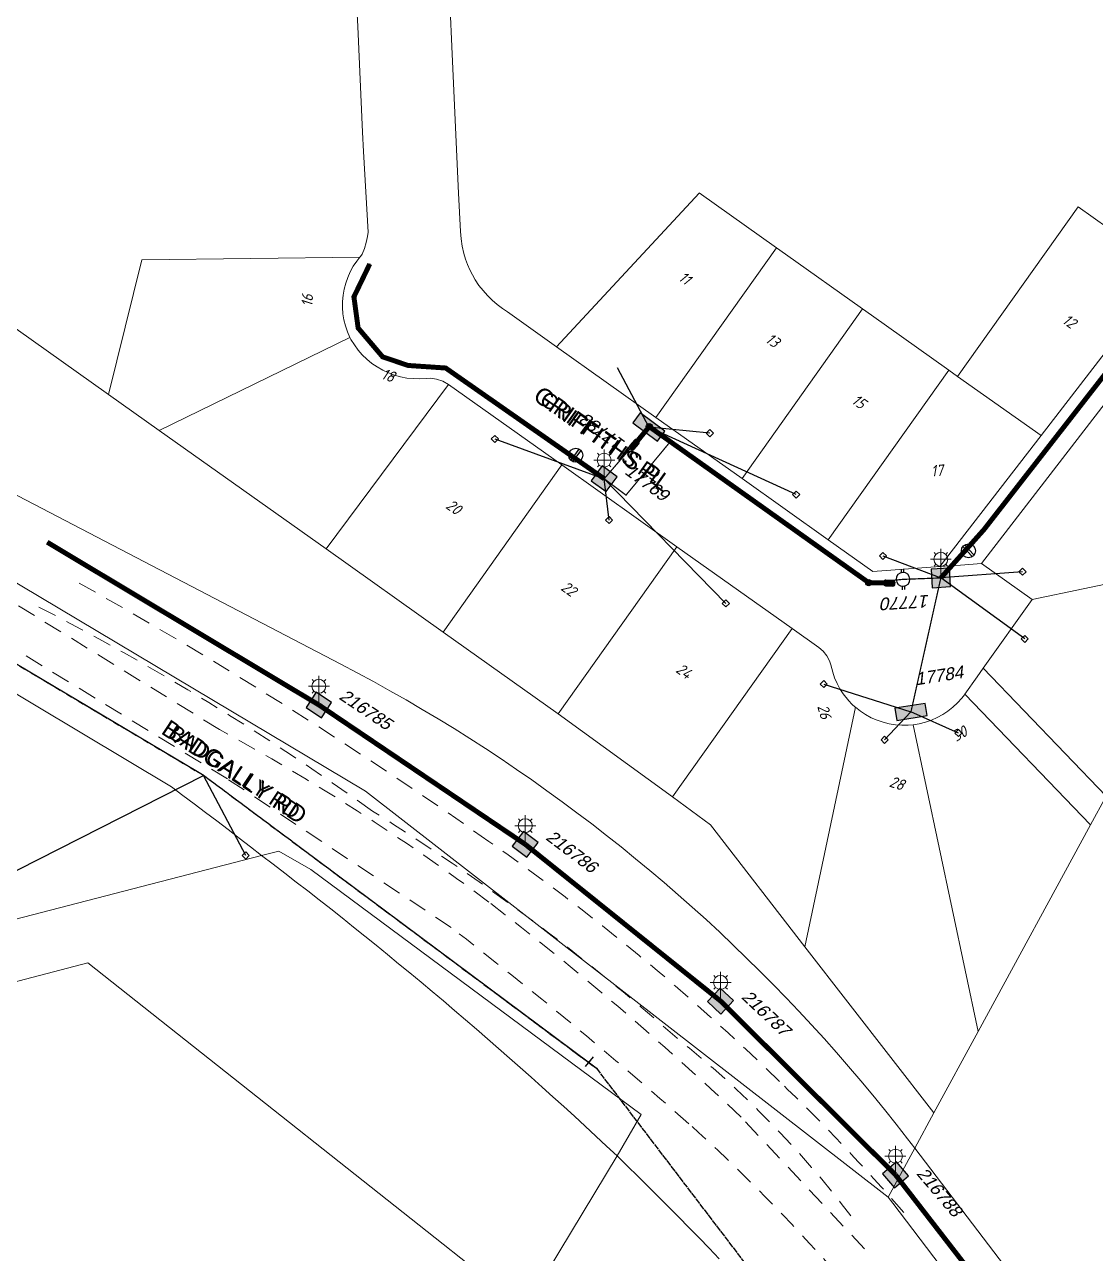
# Model space of a CAD drawing. Header units: metres. Extents: x 296308 to 298462, y 6229542 to 6231092.
# Drawn here: x 297027.9 to 297200.2, y 6230453.2 to 6230651 of the extents above; entities that cross this region are included whole.
import ezdxf
from ezdxf.enums import TextEntityAlignment as Align

# ---------------------------------------------------------------- set-up
doc = ezdxf.new("R2010")
doc.units = ezdxf.units.M
for name, pattern in [('Cable Exist OH', [1, 1, 0]), ('Cable Exist UG', [8.2, 4, -1.2, 1.8, -1.2]), ('Dash', [5, 3, -2]), ('IECLCENT', [15.5, 9.5, -2, 2, -2])]:
    doc.linetypes.add(name, pattern=pattern)
doc.layers.get('0').update_dxf_attribs({"color": 6})
for name, color, linetype, lineweight in [('Cadastre Developer_SP_EXT', 9, 'Continuous', 5), ('Cadastre Land Parcels_SP_EXT', 9, 'Continuous', 5), ('Cadastre Roads_SP_EXT', 94, 'Continuous', 15)]:
    doc.layers.add(name, color=color, linetype=linetype, lineweight=lineweight)
for name, color, linetype in [('Equip_LV_EXT', 7, 'Continuous'), ('Equip_SL_EXT', 7, 'Continuous'), ('Equip_SP_SL_EXT', 7, 'Continuous'), ('Mains_HV_EXT', 7, 'Continuous'), ('Mains_LV_EXT', 7, 'Continuous'), ('Mains_SL_EXT', 7, 'Continuous'), ('Notes_LV_MISC', 7, 'Continuous'), ('Notes_SP_MISC', 7, 'Continuous'), ('Services_SP_EXT', 7, 'Continuous'), ('SupportsUG_SP_LV_EXT', 7, 'Continuous'), ('SupportsUG_SP_LV_SL_EXT', 7, 'Continuous')]:
    doc.layers.add(name, color=color, linetype=linetype)
doc.styles.add('COLUMN_LABEL', font='arial.ttf')
doc.styles.add('iecARIAL', font='arial.ttf', dxfattribs={"height": 2})
doc.styles.add('ieISOCP', font='isocp.shx')
doc.styles.add('POLE_LABEL', font='arial.ttf')
doc.styles.get("Standard").update_dxf_attribs({"font": 'arial.ttf'})

# ---------------------------------------------------------------- blocks, each defined once
blk = doc.blocks.new('COLUMN_EXT')
blk.add_hatch(color=256).paths.add_polyline_path([(-1.49, 1.48), (-1.49, -1.49), (1.48, -1.49), (1.48, 1.48)])
blk.add_lwpolyline([(-1.49, -1.49), (1.48, -1.49), (1.48, 1.48), (-1.49, 1.48)], close=True)
at = {"style": 'COLUMN_LABEL', "oblique": 15, "flags": 8}
blk.add_attdef('ASSET_NUM', text='', height=2, dxfattribs=at).set_placement((2, 2), align=Align.BOTTOM_LEFT)
at = {"flags": 9}
for tag, style, p in [('STRUCTURE_PLANT_NUMBER', 'POLE_LABEL', (1.81, 0.03)), ('STREET_CODE', 'COLUMN_LABEL', (1.81, -0.2))]:
    blk.add_attdef(tag, text='', height=0.2, dxfattribs=dict(at, style=style)).set_placement(p, align=Align.MIDDLE_LEFT)
for tag, p in [('COLUMN_TYPE', (1.81, -0.4)), ('OWNED_BY', (1.81, -0.6)), ('STATE', (1.81, -0.8)), ('USAGE', (1.81, -1)), ('STREETNAME', (1.81, -1.6)), ('SUBURB', (1.81, -1.8)), ('LEGEND', (1.81, -1.2)), ('LOCATION', (1.81, -1.4)), ('NOTES', (1.81, -2))]:
    blk.add_attdef(tag, text='', height=0.2, dxfattribs=at).set_placement(p, align=Align.MIDDLE_LEFT)
at = {"flags": 1}
blk.add_attdef('Z', (1.81, -2.35), '', height=0.2, dxfattribs=at)
blk = doc.blocks.new('PILLAR_EXT')
blk.add_hatch(color=256).paths.add_polyline_path([(-2.475, 0.99), (-2.475, -0.99), (2.475, -0.99), (2.475, 0.99)])
blk.add_lwpolyline([(-2.475, -0.99), (2.475, -0.99), (2.475, 0.99), (-2.475, 0.99)], close=True)
at = {"style": 'iecARIAL', "oblique": 15, "flags": 8}
blk.add_attdef('ASSET_NUM', text='', height=2, dxfattribs=at).set_placement((1.5, 3.5), align=Align.BOTTOM_LEFT)
for tag, p, flags in [('OWNED_BY', (0, -0.2), 9), ('STATE', (0, -0.4), 9), ('SUPPORT_TYPE', (0, -0.6), 9), ('STREETNAME', (0, -1.8), 9), ('SUBURB', (0, -2), 1), ('USAGE', (0, -0.8), 9), ('LEGEND', (0, -1), 9), ('LOCATION', (0, -1.2), 9), ('NOTES', (0, -1.4), 9), ('PARENT', (0, -1.6), 9)]:
    blk.add_attdef(tag, p, '', height=0.2, dxfattribs=dict(flags=flags))
blk = doc.blocks.new('*U169')
at = {"lineweight": 15}
for p, q in [((-1.46, 5.46), (-1.06, 5.06)), ((0, 1.75), (0, 6.25)), ((1.46, 5.46), (1.06, 5.06)), ((-2.25, 4), (2.25, 4)), ((-1.46, 2.54), (-1.06, 2.94)), ((1.46, 2.54), (1.06, 2.94)), ((0, 0), (0, 2.5))]:
    blk.add_line(p, q, dxfattribs=at)
blk.add_circle((0, 4), 1.5, dxfattribs=at)
at = {"style": 'iecARIAL', "oblique": 15, "flags": 9}
blk.add_attdef('ASSET_NUM', text='', height=2, dxfattribs=at).set_placement((1.5, 1.5), align=Align.BOTTOM_RIGHT)
for tag, p, height, flags in [('OPERATING_VOLTAGE', (0.98, -1.65), 0.2, 9), ('ORIENTATION', (0.98, -1.85), 0.2, 9), ('OWNED_BY', (0.98, -2.05), 0.2, 9), ('STATE', (0.98, -2.25), 0.2, 9), ('CONSTRUCTED_VOLTAGE', (0.98, -0.65), 0.2, 9), ('CONTROL_TYPE', (0.98, -0.85), 0.2, 9), ('LANTERN_PURPOSE', (0.98, -1.05), 0.2, 9), ('LANTERN_TYPE', (0.98, -1.25), 0.2, 9), ('NO_PHASES', (0.98, -1.45), 0.2, 9), ('USAGE', (0.98, -2.45), 0.2, 9), ('CEXIST', (0.98, -2.65), 0.2, 9), ('LNUMBER', (2.18, -3.25), 2.5, 8), ('CNEW', (0.98, -2.85), 0.2, 9), ('CNUMBER', (0.98, -3.05), 0.2, 9), ('CREMOVE', (0.98, -3.25), 0.2, 9), ('CREPLACE', (0.98, -3.45), 0.2, 9), ('LKINGHEIGHT', (0.98, -3.65), 0.2, 9), ('LBRACKET', (0.98, -3.85), 0.2, 9), ('LBRACKETVOCAB', (0.98, -4.05), 0.2, 9), ('LCATEGORY', (0.98, -4.25), 0.2, 9), ('LCHARGE1', (0.98, -4.45), 0.2, 9), ('LCHARGE1PERCENT', (0.98, -4.65), 0.2, 9), ('LCHARGE2', (0.98, -4.85), 0.2, 9), ('LCHARGE2PERCENT', (0.98, -5.05), 0.2, 9), ('LCHARGE3', (0.98, -5.25), 0.2, 9), ('LCHARGE3PERCENT', (0.98, -5.45), 0.2, 9), ('LEXIST', (0.98, -5.65), 0.2, 9), ('LLAMP', (0.98, -5.85), 0.2, 9), ('LLAMPVOCAB', (0.98, -6.05), 0.2, 9), ('LMAST', (0.98, -6.25), 0.2, 9), ('LMASTVOCAB', (0.98, -6.45), 0.2, 9), ('LNEW', (0.98, -6.65), 0.2, 9), ('LANTNUMBER', (0.98, -6.85), 0.2, 9), ('LOUTREACH', (0.98, -7.25), 0.2, 9), ('LOUTREACHVOCAB', (0.98, -7.45), 0.2, 9), ('LRATECODE', (0.98, -7.65), 0.2, 9), ('LREMOVE', (0.98, -7.85), 0.2, 9), ('LREPLACE', (0.98, -8.05), 0.2, 9), ('STREETNAME', (0.98, -9.25), 0.2, 9), ('SUBURB', (0.98, -9.45), 0.2, 1), ('LTYPE', (0.98, -8.25), 0.2, 9), ('LTYPEVOCAB', (0.98, -8.45), 0.2, 9), ('LEGEND', (0.98, -8.65), 0.2, 9), ('LOCATION', (0.98, -8.85), 0.2, 9), ('NOTES', (0.98, -9.05), 0.2, 9)]:
    blk.add_attdef(tag, p, '', height=height, dxfattribs=dict(flags=flags))
blk = doc.blocks.new('CCP_EXT')
at = {"flags": 9}
for tag, p in [('STATE', (0, -1.8)), ('NOTES', (0, -2))]:
    blk.add_attdef(tag, text='', height=0.2, dxfattribs=at).set_placement(p, align=Align.MIDDLE_LEFT)
blk.add_wipeout([(0, 0.57), (0.57, 0), (0, -0.57), (-0.57, 0)])
blk.add_lwpolyline([(-0.57, 0), (0, 0.57), (0.57, 0), (0, -0.57), (-0.57, 0)])
at = {"flags": 1}
blk.add_attdef('Z', (0, 0), '', height=0.2, dxfattribs=at)
at = {"flags": 9}
for tag, p in [('CCP_TYPE', (0, 0)), ('CONSTRUCTED_VOLTAGE', (0, -0.2)), ('OPERATING_VOLTAGE', (0, -0.6)), ('ORIENTATION', (0, -0.8)), ('OWNED_BY', (0, -1)), ('NO_PHASES', (0, -0.4)), ('USAGE', (0, -1.2)), ('LEGEND', (0, -1.4)), ('LIFE_SUPPORT', (0, -1.6))]:
    blk.add_attdef(tag, text='', height=0.2, dxfattribs=at).set_placement(p, align=Align.MIDDLE_LEFT)
blk = doc.blocks.new('SL_STJ_EXT')
h = blk.add_hatch(color=256)
edge = h.paths.add_edge_path()
edge.add_ellipse((-0.59, 0.13), major_axis=(0.226, 0.226), ratio=1, start_angle=45, end_angle=135)
edge.add_line((-0.91, 0.13), (-0.91, -0.13))
edge.add_ellipse((-0.59, -0.13), major_axis=(0.226, 0.226), ratio=1, start_angle=135, end_angle=225)
edge.add_line((-0.59, -0.45), (0.59, -0.45))
edge.add_ellipse((0.59, -0.13), major_axis=(-0.226, 0.226), ratio=1, start_angle=135, end_angle=225)
edge.add_line((0.91, -0.13), (0.91, 0.13))
edge.add_ellipse((0.59, 0.13), major_axis=(-0.226, 0.226), ratio=1, start_angle=225, end_angle=315)
edge.add_line((0.59, 0.45), (-0.59, 0.45))
blk.add_lwpolyline([(-0.91, 0.13), (-0.91, -0.13, 0.414214), (-0.59, -0.45), (0.59, -0.45, 0.414214), (0.91, -0.13), (0.91, 0.13, 0.414214), (0.59, 0.45), (-0.59, 0.45, 0.414214)], format="xyb", close=True)
at = {"flags": 1}
blk.add_attdef('Z', (0, 0), '', height=0.2, dxfattribs=at)
at = {"flags": 9}
for tag, p in [('ORIENTATION', (0, 0)), ('USAGE', (0, -0.2)), ('LEGEND', (0, -0.4)), ('NOTES', (0, -0.6))]:
    blk.add_attdef(tag, text='', height=0.2, dxfattribs=at).set_placement(p, align=Align.MIDDLE_LEFT)
blk = doc.blocks.new('LV_UG_LINKS_CLOSED_EXT')
blk.add_wipeout([(-1.06, 1.06), (-1.18, 0.92), (-1.29, 0.76), (-1.37, 0.59), (-1.43, 0.42), (-1.48, 0.23), (-1.49, 0.05), (-1.49, -0.14), (-1.46, -0.33), (-1.41, -0.51), (-1.33, -0.68), (-1.24, -0.84), (-1.12, -0.99), (-0.99, -1.12), (-0.84, -1.24), (-0.68, -1.33), (-0.51, -1.41), (-0.33, -1.46), (-0.14, -1.49), (0.05, -1.49), (0.23, -1.48), (0.42, -1.43), (0.59, -1.37), (0.76, -1.29), (0.92, -1.18), (1.06, -1.06), (1.18, -0.92), (1.29, -0.76), (1.37, -0.59), (1.43, -0.42), (1.48, -0.23), (1.49, -0.05), (1.49, 0.14), (1.46, 0.33), (1.41, 0.51), (1.33, 0.68), (1.24, 0.84), (1.12, 0.99), (0.99, 1.12), (0.84, 1.24), (0.68, 1.33), (0.51, 1.41), (0.33, 1.46), (0.14, 1.49), (-0.05, 1.49), (-0.23, 1.48), (-0.42, 1.43), (-0.59, 1.37), (-0.76, 1.29), (-0.92, 1.18)])
for p, q in [((-0.25, -1.48), (-0.25, 1.48)), ((0.25, -1.48), (0.25, 1.48))]:
    blk.add_line(p, q)
blk.add_circle((0, 0), 1.5)
at = {"flags": 9}
for tag, p in [('ACTUAL_STATUS', (0, 0)), ('CONSTRUCTED_VOLTAGE', (0, -0.2)), ('OPERATING_VOLTAGE', (0, -0.6)), ('ORIENTATION', (0, -0.8)), ('STATE', (0, -1)), ('SWITCH_TYPE', (0, -1.2)), ('NO_PHASES', (0, -0.4)), ('USAGE', (0, -1.4)), ('NOTES', (0, -1.6))]:
    blk.add_attdef(tag, text='', height=0.2, dxfattribs=at).set_placement(p, align=Align.MIDDLE_LEFT)
at = {"flags": 1}
blk.add_attdef('Z', (0, 0), '', height=0.2, dxfattribs=at)
blk = doc.blocks.new('LV_UG_LINKS_OPEN_EXT')
for p, q in [((-0.25, 1.47), (-0.25, 2.22)), ((0.25, 1.47), (0.25, 2.22)), ((-0.25, -1.47), (-0.25, -2.22)), ((0.25, -1.47), (0.25, -2.22))]:
    blk.add_line(p, q)
at = {"flags": 9}
for tag, p in [('ACTUAL_STATUS', (0, 0)), ('CONSTRUCTED_VOLTAGE', (0, -0.2)), ('OPERATING_VOLTAGE', (0, -0.6)), ('ORIENTATION', (0, -0.8)), ('STATE', (0, -1)), ('SWITCH_TYPE', (0, -1.2)), ('NO_PHASES', (0, -0.4)), ('USAGE', (0, -1.4)), ('NOTES', (0, -1.6))]:
    blk.add_attdef(tag, text='', height=0.2, dxfattribs=at).set_placement(p, align=Align.MIDDLE_LEFT)
at = {"flags": 1}
blk.add_attdef('Z', (0, 0), '', height=0.2, dxfattribs=at)
blk.add_wipeout([(-0.25, 1.47), (-0.43, 1.43), (-0.61, 1.36), (-0.77, 1.28), (-0.93, 1.17), (-1.07, 1.05), (-1.19, 0.9), (-1.29, 0.75), (-1.38, 0.58), (-1.44, 0.4), (-1.48, 0.22), (-1.49, 0.03), (-1.49, -0.16), (-1.45, -0.34), (-1.4, -0.52), (-1.32, -0.69), (-1.23, -0.85), (-1.11, -1), (-0.98, -1.13), (-0.83, -1.24), (-0.66, -1.34), (-0.49, -1.41), (-0.31, -1.46), (-0.13, -1.49), (0.06, -1.49), (0.25, -1.47), (0.43, -1.43), (0.61, -1.36), (0.77, -1.28), (0.93, -1.17), (1.07, -1.05), (1.19, -0.9), (1.29, -0.75), (1.38, -0.58), (1.44, -0.4), (1.48, -0.22), (1.49, -0.03), (1.49, 0.16), (1.45, 0.34), (1.4, 0.52), (1.32, 0.69), (1.23, 0.85), (1.11, 1), (0.98, 1.13), (0.83, 1.24), (0.66, 1.34), (0.49, 1.41), (0.31, 1.46), (0.13, 1.49), (-0.06, 1.49)])
blk.add_lwpolyline([(0, -1.49, 1), (0, 1.49, 1)], format="xyb", close=True)
blk = doc.blocks.new('End Shackle_EXT')
at = {"flags": 9}
for tag, p in [('USAGE', (0, -1.4)), ('NOTES', (0, -1.6))]:
    blk.add_attdef(tag, text='', height=0.2, dxfattribs=at).set_placement(p, align=Align.MIDDLE_LEFT)
blk.add_wipeout([(0, 0.25), (1.81, 0.25), (1.82, -0.25), (0, -0.25)])
blk.add_line((1.81, -1), (1.81, 1))
at = {"flags": 1}
blk.add_attdef('Z', (0, 0), '', height=0.2, dxfattribs=at)
at = {"flags": 9}
for tag, p in [('CONNECTOR_TYPE', (0, 0)), ('CONSTRUCTED_VOLTAGE', (0, -0.2)), ('OPERATING_VOLTAGE', (0, -0.6)), ('ORIENTATION', (0, -0.8)), ('OWNED_BY', (0, -1)), ('STATE', (0, -1.2)), ('NO_PHASES', (0, -0.4))]:
    blk.add_attdef(tag, text='', height=0.2, dxfattribs=at).set_placement(p, align=Align.MIDDLE_LEFT)
blk = doc.blocks.new('CONNECTOR_NODE_EXT')
h = blk.add_hatch(color=256)
edge = h.paths.add_edge_path()
edge.add_arc((0, 0), 0.5, 0, 360)
blk.add_circle((0, 0), 0.5)
at = {"flags": 1}
blk.add_attdef('Z', (0, 0), '', height=0.2, dxfattribs=at)
at = {"flags": 9}
for tag, p in [('CONNECTOR_TYPE', (0, 0)), ('CONSTRUCTED_VOLTAGE', (0, -0.2)), ('OPERATING_VOLTAGE', (0, -0.6)), ('ORIENTATION', (0, -0.8)), ('SUBTYPE', (0, -1)), ('NO_PHASES', (0, -0.4)), ('USAGE', (0, -1.2)), ('NOTES', (0, -1.4))]:
    blk.add_attdef(tag, text='', height=0.2, dxfattribs=at).set_placement(p, align=Align.MIDDLE_LEFT)

msp = doc.modelspace()

# ---------------------------------------------------------------- linework, layer by layer
at = {"layer": 'Cadastre Developer_SP_EXT', "linetype": 'Dash'}
for points in [[(297059.23, 6230537.5), (296903.13, 6230633.76), (296895.23, 6230638.57), (296891.68, 6230640.59), (296893.75, 6230643.82)], [(297163.06, 6230453.9), (297143.2, 6230475.11)]]:
    msp.add_lwpolyline(points, dxfattribs=at)
for points in [[(297035.3, 6230561.85, -0.026189), (297102.59, 6230519.5)], [(297029.93, 6230557.35, -0.036933), (297083.85, 6230524.39)], [(297083.85, 6230524.39, -0.041), (297132.93, 6230487.79)], [(297102.59, 6230519.5, -0.040894), (297149.38, 6230480.84)], [(297143.2, 6230475.11, 0.025625), (297102.6, 6230509.74)], [(297134.79, 6230474.04, 0.015908), (297096.52, 6230505.64)], [(297132.93, 6230487.79, -0.061127), (297160.87, 6230459.23)], [(297149.38, 6230480.84, -0.023443), (297169.4, 6230459.74)], [(297158.44, 6230450.07, 0.02924), (297134.79, 6230474.04)]]:
    msp.add_lwpolyline(points, format="xyb", dxfattribs=at)
at = {"layer": 'Cadastre Land Parcels_SP_EXT', "linetype": 'Continuous'}
for points in [[(296965.66, 6230597.41), (297082.75, 6230527.59), (297166.86, 6230462.24), (297171.14, 6230470.12), (297169.99, 6230471.62), (297168.14, 6230473.99), (297166.27, 6230476.33), (297164.38, 6230478.66), (297162.46, 6230480.96), (297160.51, 6230483.24), (297158.55, 6230485.5), (297156.55, 6230487.74), (297154.53, 6230489.96), (297152.49, 6230492.16), (297150.43, 6230494.33), (297148.34, 6230496.48), (297146.23, 6230498.61), (297144.09, 6230500.72), (297141.94, 6230502.8), (297139.76, 6230504.86), (297137.55, 6230506.9), (297135.33, 6230508.91), (297133.08, 6230510.9), (297130.82, 6230512.86), (297128.53, 6230514.8), (297126.22, 6230516.71), (297123.89, 6230518.6), (297121.54, 6230520.46), (297119.17, 6230522.3), (297116.78, 6230524.11), (297114.37, 6230525.89), (297111.95, 6230527.65), (297109.5, 6230529.39), (297107.03, 6230531.09), (297104.55, 6230532.77), (297102.04, 6230534.43), (297099.52, 6230536.05), (297096.99, 6230537.65), (297094.43, 6230539.22), (297091.86, 6230540.76), (297089.27, 6230542.28), (297086.67, 6230543.76), (297084.05, 6230545.22), (297081.41, 6230546.65), (297078.76, 6230548.05), (296884.83, 6230649.11)], [(296884.83, 6230649.11), (297078.76, 6230548.05), (297081.41, 6230546.65), (297084.05, 6230545.22), (297086.67, 6230543.76), (297089.27, 6230542.28), (297091.86, 6230540.76), (297094.43, 6230539.22), (297096.99, 6230537.65), (297099.52, 6230536.05), (297102.04, 6230534.43), (297104.55, 6230532.77), (297107.03, 6230531.09), (297109.5, 6230529.39), (297111.95, 6230527.65), (297114.37, 6230525.89), (297116.78, 6230524.11), (297119.17, 6230522.3), (297121.54, 6230520.46), (297123.89, 6230518.6), (297126.22, 6230516.71), (297128.53, 6230514.8), (297130.82, 6230512.86), (297133.08, 6230510.9), (297135.33, 6230508.91), (297137.55, 6230506.9), (297139.76, 6230504.86), (297141.94, 6230502.8), (297144.09, 6230500.72), (297146.23, 6230498.61), (297148.34, 6230496.48), (297150.43, 6230494.33), (297152.49, 6230492.16), (297154.53, 6230489.96), (297156.55, 6230487.74), (297158.55, 6230485.5), (297160.51, 6230483.24), (297162.46, 6230480.96), (297164.38, 6230478.66), (297166.27, 6230476.33), (297168.14, 6230473.99), (297169.99, 6230471.62), (297171.14, 6230470.12), (297174.22, 6230475.79), (297153.47, 6230502.54), (297138.27, 6230522.18), (297132.13, 6230526.65), (297113.75, 6230540.03), (297095.23, 6230553.21), (297076.39, 6230566.59), (297049.53, 6230585.66), (297041.37, 6230591.45), (297026.48, 6230602.03)], [(296955.12, 6230488.49), (297066.02, 6230517.23), (297064.22, 6230518.63), (297062.42, 6230520.02), (297060.61, 6230521.41), (297058.8, 6230522.79), (297056.98, 6230524.17), (297055.16, 6230525.54), (297053.34, 6230526.9), (297051.51, 6230528.26), (296957.22, 6230584.69)], [(297289.4, 6230399.05), (297249.89, 6230481.75), (297249.89, 6230481.75), (297249.59, 6230482.38), (297215.75, 6230541.72), (297212.84, 6230546.81), (297201.96, 6230526.76), (297199.44, 6230522.17), (297181.36, 6230488.91), (297174.22, 6230475.79), (297171.14, 6230470.12), (297271.33, 6230338.62)], [(296959.16, 6230479.28), (297038.05, 6230499.94), (297108.37, 6230444.24), (297123.23, 6230468.85), (297121.52, 6230470.45), (297119.81, 6230472.05), (297118.09, 6230473.64), (297116.36, 6230475.23), (297114.64, 6230476.81), (297112.9, 6230478.38), (297111.16, 6230479.95), (297109.41, 6230481.51), (297107.66, 6230483.07), (297105.91, 6230484.62), (297104.15, 6230486.17), (297102.38, 6230487.7), (297100.61, 6230489.24), (297098.84, 6230490.76), (297097.05, 6230492.29), (297095.27, 6230493.8), (297093.48, 6230495.31), (297091.68, 6230496.82), (297089.88, 6230498.31), (297088.07, 6230499.8), (297086.26, 6230501.29), (297086.26, 6230501.29), (297084.45, 6230502.77), (297082.63, 6230504.24), (297080.8, 6230505.71), (297078.97, 6230507.17), (297077.13, 6230508.63), (297075.29, 6230510.08), (297073.45, 6230511.52), (297071.6, 6230512.96), (297069.74, 6230514.39), (297067.88, 6230515.81), (297066.02, 6230517.23), (296955.12, 6230488.49)], [(297108.37, 6230444.24), (297038.05, 6230499.94), (296959.16, 6230479.28)], [(297139.67, 6230452.3), (297138.05, 6230453.98), (297136.43, 6230455.65), (297134.8, 6230457.32), (297133.16, 6230458.99), (297131.52, 6230460.64), (297129.87, 6230462.3), (297128.22, 6230463.94), (297126.56, 6230465.59), (297124.9, 6230467.22), (297123.23, 6230468.85), (297108.37, 6230444.24)]]:
    msp.add_lwpolyline(points, dxfattribs=at)
for points in [[(297148.89, 6230615.08), (297136.47, 6230623.9), (297136.43, 6230623.85), (297113.5, 6230599.11), (297129.49, 6230587.76), (297148.89, 6230615.08)], [(297211.97, 6230611.38), (297197.45, 6230621.69), (297178.05, 6230594.37), (297191.48, 6230584.84), (297211.97, 6230611.38)], [(297162.76, 6230605.23), (297150.33, 6230614.06), (297148.89, 6230615.08), (297129.49, 6230587.76), (297143.35, 6230577.91), (297162.76, 6230605.23)], [(297081.85, 6230613.59), (297046.74, 6230613.16), (297041.37, 6230591.45), (297049.53, 6230585.66), (297080.24, 6230600.64), (297079.84, 6230601.55), (297079.52, 6230602.49), (297079.27, 6230603.46), (297079.11, 6230604.45), (297079.03, 6230605.44), (297079.04, 6230606.44), (297079.12, 6230607.43), (297079.29, 6230608.41), (297079.55, 6230609.38), (297079.88, 6230610.32), (297080.29, 6230611.23), (297080.77, 6230612.1), (297081.33, 6230612.93), (297081.85, 6230613.59)], [(297176.62, 6230595.39), (297164.19, 6230604.21), (297162.76, 6230605.23), (297143.35, 6230577.91), (297157.22, 6230568.07), (297176.62, 6230595.39)], [(297096.09, 6230593.08), (297095.19, 6230593.61), (297094.19, 6230593.95), (297093.14, 6230594.08), (297092.49, 6230594.05), (297091.46, 6230593.99), (297090.43, 6230594.01), (297089.41, 6230594.11), (297088.39, 6230594.3), (297087.4, 6230594.58), (297086.43, 6230594.94), (297085.5, 6230595.37), (297084.6, 6230595.89), (297083.76, 6230596.47), (297082.96, 6230597.12), (297082.22, 6230597.84), (297081.55, 6230598.62), (297080.94, 6230599.45), (297080.4, 6230600.33), (297080.24, 6230600.64), (297049.53, 6230585.66), (297076.39, 6230566.59), (297096.09, 6230593.08)], [(297191.48, 6230584.84), (297178.05, 6230594.37), (297176.62, 6230595.39), (297157.22, 6230568.07), (297164.4, 6230562.96), (297175.2, 6230563.75), (297191.48, 6230584.84)], [(297114.33, 6230580.12), (297096.09, 6230593.08), (297076.39, 6230566.59), (297095.23, 6230553.21), (297114.33, 6230580.12)], [(297222.87, 6230565.3), (297226.01, 6230571.08), (297202.2, 6230590.55), (297181.89, 6230564.24), (297190.04, 6230558.44), (297222.87, 6230565.3)], [(297132.87, 6230566.95), (297114.33, 6230580.12), (297095.23, 6230553.21), (297113.75, 6230540.03), (297132.87, 6230566.95)], [(297151.4, 6230553.79), (297132.87, 6230566.95), (297113.75, 6230540.03), (297132.13, 6230526.65), (297151.4, 6230553.79)], [(297212.84, 6230546.81), (297222.87, 6230565.3), (297190.04, 6230558.44), (297182.19, 6230547.38), (297201.96, 6230526.76), (297212.84, 6230546.81)], [(297161.6, 6230541.1), (297161.55, 6230541.13), (297161.03, 6230541.6), (297160.55, 6230542.11), (297159.64, 6230543.25), (297159.11, 6230544.08), (297158.65, 6230544.94), (297158.26, 6230545.84), (297157.95, 6230546.76), (297157.66, 6230547.92), (297157.43, 6230548.57), (297157, 6230549.4), (297156.42, 6230550.13), (297155.71, 6230550.73), (297151.4, 6230553.79), (297132.13, 6230526.65), (297138.27, 6230522.18), (297153.47, 6230502.54), (297161.6, 6230541.1)], [(297199.44, 6230522.17), (297179.24, 6230543.23), (297179.14, 6230543.09), (297178.72, 6230542.56), (297178.04, 6230541.81), (297177.3, 6230541.11), (297176.5, 6230540.48), (297175.66, 6230539.92), (297174.76, 6230539.43), (297173.84, 6230539.01), (297172.87, 6230538.68), (297171.89, 6230538.43), (297170.89, 6230538.26), (297181.36, 6230488.91), (297199.44, 6230522.17)], [(297170.89, 6230538.26), (297170.08, 6230538.19), (297169.06, 6230538.19), (297168.04, 6230538.27), (297167.03, 6230538.43), (297166.05, 6230538.68), (297165.08, 6230539.01), (297164.15, 6230539.42), (297163.25, 6230539.91), (297162.4, 6230540.47), (297161.6, 6230541.1), (297153.47, 6230502.54), (297174.22, 6230475.79), (297181.36, 6230488.91), (297170.89, 6230538.26)], [(297127.12, 6230475.53), (297073.91, 6230515), (297068.77, 6230517.91), (297066.02, 6230517.23), (297067.88, 6230515.81), (297069.74, 6230514.39), (297071.6, 6230512.96), (297073.45, 6230511.52), (297075.29, 6230510.08), (297077.13, 6230508.63), (297078.97, 6230507.17), (297080.8, 6230505.71), (297082.63, 6230504.24), (297084.45, 6230502.77), (297086.26, 6230501.29), (297088.07, 6230499.8), (297089.88, 6230498.31), (297091.68, 6230496.82), (297093.48, 6230495.31), (297095.27, 6230493.8), (297097.05, 6230492.29), (297098.84, 6230490.76), (297100.61, 6230489.24), (297102.38, 6230487.7), (297104.15, 6230486.17), (297105.91, 6230484.62), (297107.66, 6230483.07), (297109.41, 6230481.51), (297111.16, 6230479.95), (297112.9, 6230478.38), (297114.64, 6230476.81), (297116.36, 6230475.23), (297118.09, 6230473.64), (297119.81, 6230472.05), (297121.52, 6230470.45), (297123.23, 6230468.85), (297127.12, 6230475.53)], [(297271.33, 6230338.62), (297171.14, 6230470.12), (297166.86, 6230462.24), (297167.61, 6230461.25), (297283.06, 6230309.18), (297294.49, 6230308.62), (297271.33, 6230338.62)]]:
    msp.add_lwpolyline(points, close=True, dxfattribs=at)
at = {"layer": 'Cadastre Roads_SP_EXT', "linetype": 'Continuous'}
for points in [[(297082.75, 6230527.59), (296965.66, 6230597.41)], [(297294.49, 6230308.62), (297283.06, 6230309.18), (297167.61, 6230461.25), (297166.86, 6230462.24), (297082.75, 6230527.59), (297082.75, 6230527.59)]]:
    msp.add_lwpolyline(points, dxfattribs=at)
at = {"layer": 'Mains_LV_EXT', "linetype": 'IECLCENT', "lineweight": 30, "ltscale": 0.5, "const_width": 0.2, "flags": 128}
for points in [[(297179.4, 6230565.99), (297222.71, 6230621.62)], [(297121.16, 6230577.89), (297128.35, 6230586.22)], [(297121.16, 6230577.89), (297116.2, 6230581.37)], [(297056.67, 6230530.13), (297056.56, 6230530.22), (296992.74, 6230568.17)], [(297175.35, 6230561.92), (297179.4, 6230565.99)]]:
    msp.add_lwpolyline(points, dxfattribs=at)
at = {"layer": 'Mains_SL_EXT', "linetype": 'Cable Exist UG'}
for points in [[(297128.41, 6230586.28), (297126.01, 6230583.37)], [(297031.5, 6230567.67), (297075.23, 6230541.47)], [(297163.74, 6230561.16), (297167.07, 6230561.09)], [(297075.23, 6230541.47), (297108.45, 6230519.03)], [(297139.9, 6230493.79), (297108.45, 6230519.03)], [(297168.05, 6230465.81), (297139.9, 6230493.79)], [(297191.11, 6230436.01), (297168.05, 6230465.81)]]:
    msp.add_lwpolyline(points, dxfattribs=at)
at = {"layer": 'Notes_SP_MISC', "const_width": 0.8}
for points in [[(297128.41, 6230586.28), (297126.01, 6230583.37)], [(297031.5, 6230567.67), (297075.23, 6230541.47)], [(297075.23, 6230541.47), (297108.45, 6230519.03)], [(297139.9, 6230493.79), (297108.45, 6230519.03)], [(297168.05, 6230465.81), (297139.9, 6230493.79)], [(297191.11, 6230436.01), (297168.05, 6230465.81)]]:
    msp.add_lwpolyline(points, dxfattribs=at)
at = {"layer": 'Services_SP_EXT'}
for points in [[(297123.26, 6230595.81), (297128.35, 6230586.22)], [(296950.49, 6230476.15), (297056.67, 6230530.13)]]:
    msp.add_lwpolyline(points, dxfattribs=at)

# ---------------------------------------------------------------- block references
at = {"layer": 'Equip_SL_EXT'}
for p in [(297128.41, 6230586.28), (297163.74, 6230561.16)]:
    msp.add_blockref('CONNECTOR_NODE_EXT', p, dxfattribs=at)
for p, rotation in [((297126.01, 6230583.37), 228.9396693997534), ((297167.07, 6230561.09), 357.450274399963)]:
    msp.add_blockref('SL_STJ_EXT', p, dxfattribs=dict(at, rotation=rotation))
at = {"layer": 'Equip_SP_SL_EXT', "xscale": 0.75, "yscale": 0.75, "zscale": 0.75}
for p in [(297121.16, 6230577.89), (297175.35, 6230561.92), (297075.23, 6230541.47), (297108.45, 6230519.03), (297139.9, 6230493.79), (297168.05, 6230465.81)]:
    msp.add_blockref('*U169', p, dxfattribs=at)
at = {"layer": 'Notes_LV_MISC'}
ref = msp.add_blockref('PILLAR_EXT', (297170.54, 6230540.34), dxfattribs=dict(at, rotation=8.944298725099186))
ref.add_attrib('ASSET_NUM', '17784', dxfattribs={"layer": '0', "height": 2, "rotation": 8.9443, "style": 'iecARIAL', "oblique": 15}).set_placement((297171.48, 6230544.03), align=Align.BOTTOM_LEFT)
ref = msp.add_blockref('COLUMN_EXT', (297075.23, 6230541.47), dxfattribs=dict(at, rotation=326.182393909107))
ref.add_attrib('ASSET_NUM', '216785', dxfattribs={"layer": '0', "height": 2, "rotation": 326.1824, "style": 'COLUMN_LABEL', "oblique": 15}).set_placement((297078, 6230542.02), align=Align.BOTTOM_LEFT)
ref = msp.add_blockref('COLUMN_EXT', (297108.45, 6230519.03), dxfattribs=dict(at, rotation=322.9412898914382))
ref.add_attrib('ASSET_NUM', '216786', dxfattribs={"layer": '0', "height": 2, "rotation": 322.9413, "style": 'COLUMN_LABEL', "oblique": 15}).set_placement((297111.25, 6230519.42), align=Align.BOTTOM_LEFT)
ref = msp.add_blockref('COLUMN_EXT', (297139.9, 6230493.79), dxfattribs=dict(at, rotation=316.8057213221549))
ref.add_attrib('ASSET_NUM', '216787', dxfattribs={"layer": '0', "height": 2, "rotation": 316.8057, "style": 'COLUMN_LABEL', "oblique": 15}).set_placement((297142.72, 6230493.88), align=Align.BOTTOM_LEFT)
ref = msp.add_blockref('COLUMN_EXT', (297168.05, 6230465.81), dxfattribs=dict(at, rotation=310.4043458087716))
ref.add_attrib('ASSET_NUM', '216788', dxfattribs={"layer": '0', "height": 2, "rotation": 310.4043, "style": 'COLUMN_LABEL', "oblique": 15}).set_placement((297170.87, 6230465.59), align=Align.BOTTOM_LEFT)
at = {"layer": 'SupportsUG_SP_LV_EXT'}
ref = msp.add_blockref('PILLAR_EXT', (297128.35, 6230586.22), dxfattribs=dict(at, rotation=143.4188613297102))
ref.add_attrib('ASSET_NUM', '17783', dxfattribs={"layer": '0', "height": 2, "rotation": 143.4189, "style": 'iecARIAL', "oblique": 15}).set_placement((297125.06, 6230584.3), align=Align.BOTTOM_LEFT)
ref = msp.add_blockref('PILLAR_EXT', (297170.54, 6230540.34), dxfattribs=dict(at, rotation=8.944298725099186))
ref.add_attrib('ASSET_NUM', '17784', dxfattribs={"layer": '0', "height": 2, "rotation": 8.9443, "style": 'iecARIAL', "oblique": 15}).set_placement((297171.48, 6230544.03), align=Align.BOTTOM_LEFT)
at = {"layer": 'SupportsUG_SP_LV_SL_EXT'}
ref = msp.add_blockref('COLUMN_EXT', (297121.16, 6230577.89), dxfattribs=dict(at, rotation=323.491111243889))
ref.add_attrib('ASSET_NUM', '17769', dxfattribs={"layer": '0', "height": 2, "rotation": 323.4911, "style": 'COLUMN_LABEL', "oblique": 15}).set_placement((297123.96, 6230578.3), align=Align.BOTTOM_LEFT)
ref = msp.add_blockref('COLUMN_EXT', (297175.35, 6230561.92), dxfattribs=dict(at, rotation=183.5737170149879))
ref.add_attrib('ASSET_NUM', '17770', dxfattribs={"layer": '0', "height": 2, "rotation": 183.5737, "style": 'COLUMN_LABEL', "oblique": 15}).set_placement((297173.48, 6230559.8), align=Align.BOTTOM_LEFT)
ref = msp.add_blockref('COLUMN_EXT', (297075.23, 6230541.47), dxfattribs=dict(at, rotation=326.182393909107))
ref.add_attrib('ASSET_NUM', '216785', dxfattribs={"layer": '0', "height": 2, "rotation": 326.1824, "style": 'COLUMN_LABEL', "oblique": 15}).set_placement((297078, 6230542.02), align=Align.BOTTOM_LEFT)
ref = msp.add_blockref('COLUMN_EXT', (297108.45, 6230519.03), dxfattribs=dict(at, rotation=322.9412898914382))
ref.add_attrib('ASSET_NUM', '216786', dxfattribs={"layer": '0', "height": 2, "rotation": 322.9413, "style": 'COLUMN_LABEL', "oblique": 15}).set_placement((297111.25, 6230519.42), align=Align.BOTTOM_LEFT)
ref = msp.add_blockref('COLUMN_EXT', (297139.9, 6230493.79), dxfattribs=dict(at, rotation=316.8057213221549))
ref.add_attrib('ASSET_NUM', '216787', dxfattribs={"layer": '0', "height": 2, "rotation": 316.8057, "style": 'COLUMN_LABEL', "oblique": 15}).set_placement((297142.72, 6230493.88), align=Align.BOTTOM_LEFT)
ref = msp.add_blockref('COLUMN_EXT', (297168.05, 6230465.81), dxfattribs=dict(at, rotation=310.4043458087716))
ref.add_attrib('ASSET_NUM', '216788', dxfattribs={"layer": '0', "height": 2, "rotation": 310.4043, "style": 'COLUMN_LABEL', "oblique": 15}).set_placement((297170.87, 6230465.59), align=Align.BOTTOM_LEFT)

# ---------------------------------------------------------------- texts
at = {"layer": 'Cadastre Land Parcels_SP_EXT', "style": 'ieISOCP', "oblique": 15}
for s, rotation, p in [('11', 324.6262, (297132.96, 6230609.94)), ('16', 87.3435, (297074.21, 6230605.56)), ('12', 324.9576, (297194.74, 6230603.07)), ('13', 324.6273, (297146.96, 6230600.01)), ('18', 340.8974, (297085.12, 6230594.03)), ('15', 324.624, (297160.83, 6230590.16)), ('17', 4.7648, (297173.83, 6230578.23)), ('20', 324.6271, (297095.51, 6230573.25)), ('22', 324.626, (297114.04, 6230560.08)), ('24', 324.6258, (297132.54, 6230546.86)), ('26', 285.552, (297155.44, 6230541.26)), ('30', 29.2761, (297177.83, 6230535.51)), ('28', 342.2519, (297166.9, 6230528.37))]:
    msp.add_text(s, height=1.8, rotation=rotation, dxfattribs=at).set_placement(p)
at = {"layer": 'Cadastre Roads_SP_EXT'}
for s, rotation, p in [('GRIFFITHS PL', 324.4929, (297120.92, 6230584.31)), ('BADGALLY RD', 326.5989, (297061.66, 6230530.7))]:
    msp.add_text(s, height=2.75, rotation=rotation, dxfattribs=at).set_placement(p, align=Align.MIDDLE_CENTER)
at = {"layer": 'Notes_LV_MISC'}
msp.add_text('BADGALLY RD', height=2.5, rotation=326.5989, dxfattribs=at).set_placement((297061.66, 6230530.7), align=Align.MIDDLE_CENTER)

# ---------------------------------------------------------------- next in the draw order: block references
at = {"layer": 'Services_SP_EXT'}
for p in [(297103.56, 6230584.31), (297138.16, 6230585.23), (297152.06, 6230575.33), (297121.94, 6230571.23), (297166.03, 6230565.46), (297188.5, 6230562.92), (297140.74, 6230557.81), (297188.85, 6230552.1), (297156.5, 6230544.83), (297178.17, 6230536.95), (297166.3, 6230535.85)]:
    msp.add_blockref('CCP_EXT', p, dxfattribs=at)
at = {"layer": 'Services_SP_EXT', "rotation": 90.0000000000002}
msp.add_blockref('CCP_EXT', (297063.45, 6230517.23), dxfattribs=at)

# ---------------------------------------------------------------- next in the draw order: linework, layer by layer
at = {"layer": 'Cadastre Developer_SP_EXT', "linetype": 'Dash'}
msp.add_lwpolyline([(297096.52, 6230505.64), (297060.53, 6230529.55), (296938.39, 6230604.15)], dxfattribs=at)
msp.add_lwpolyline([(297102.6, 6230509.74, 0.035833), (297059.23, 6230537.5)], format="xyb", dxfattribs=at)
at = {"layer": 'Cadastre Roads_SP_EXT', "linetype": 'Continuous'}
for points in [[(297081.25, 6230655.69), (297081.48, 6230650.69), (297082.26, 6230633.69), (297082.4, 6230630.6), (297083.14, 6230617.62), (297083.04, 6230616.9), (297082.84, 6230615.93), (297082.57, 6230614.97), (297082.22, 6230614.05), (297081.91, 6230613.67), (297081.85, 6230613.59), (297081.33, 6230612.93), (297080.77, 6230612.1), (297080.29, 6230611.23), (297079.88, 6230610.32), (297079.55, 6230609.38), (297079.29, 6230608.41), (297079.12, 6230607.43), (297079.04, 6230606.44), (297079.03, 6230605.44), (297079.11, 6230604.45), (297079.27, 6230603.46), (297079.52, 6230602.49), (297079.84, 6230601.55), (297080.24, 6230600.64), (297080.4, 6230600.33), (297080.94, 6230599.45), (297081.55, 6230598.62), (297082.22, 6230597.84), (297082.96, 6230597.12), (297083.76, 6230596.47), (297084.6, 6230595.89), (297085.5, 6230595.37), (297086.43, 6230594.94), (297087.4, 6230594.58), (297088.39, 6230594.3), (297089.41, 6230594.11), (297090.43, 6230594.01), (297091.46, 6230593.99), (297092.49, 6230594.05), (297093.14, 6230594.08), (297094.19, 6230593.95), (297095.19, 6230593.61), (297096.09, 6230593.08), (297114.33, 6230580.12), (297132.87, 6230566.95), (297151.4, 6230553.79), (297155.71, 6230550.73), (297156.42, 6230550.13), (297157, 6230549.4), (297157.43, 6230548.57), (297157.66, 6230547.92), (297157.95, 6230546.76), (297158.26, 6230545.84), (297158.65, 6230544.94), (297159.11, 6230544.08), (297159.64, 6230543.25), (297160.55, 6230542.11), (297161.03, 6230541.6), (297161.55, 6230541.13), (297161.6, 6230541.1), (297162.4, 6230540.47), (297163.25, 6230539.91), (297164.15, 6230539.42), (297165.08, 6230539.01), (297166.05, 6230538.68), (297167.03, 6230538.43), (297168.04, 6230538.27), (297169.06, 6230538.19), (297170.08, 6230538.19), (297170.89, 6230538.26), (297171.89, 6230538.43), (297172.87, 6230538.68), (297173.84, 6230539.01), (297174.76, 6230539.43), (297175.66, 6230539.92), (297176.5, 6230540.48), (297177.3, 6230541.11), (297178.04, 6230541.81), (297178.72, 6230542.56), (297179.14, 6230543.09), (297179.24, 6230543.23), (297181.21, 6230546), (297182.19, 6230547.38), (297190.04, 6230558.44), (297181.89, 6230564.24), (297178.54, 6230563.99), (297175.2, 6230563.75), (297164.4, 6230562.96), (297157.22, 6230568.07), (297143.35, 6230577.91), (297129.49, 6230587.76), (297113.5, 6230599.11), (297105.61, 6230604.74), (297104.78, 6230605.31), (297103.93, 6230605.94), (297103.12, 6230606.64), (297102.36, 6230607.39), (297101.66, 6230608.19), (297101, 6230609.03), (297100.41, 6230609.91), (297099.94, 6230610.71), (297099.52, 6230611.55), (297099.15, 6230612.4), (297098.83, 6230613.27), (297098.58, 6230614.16), (297098.31, 6230615.33), (297098.12, 6230616.52), (297098.01, 6230617.72), (297097.73, 6230623.89), (297096.81, 6230643.87), (297096.81, 6230643.87), (297096.21, 6230657.16)], [(296957.22, 6230584.69), (297051.51, 6230528.26), (297053.34, 6230526.9), (297055.16, 6230525.54), (297056.98, 6230524.17), (297058.8, 6230522.79), (297060.61, 6230521.41), (297062.42, 6230520.02), (297064.22, 6230518.63), (297066.02, 6230517.23), (297068.77, 6230517.91), (297073.91, 6230515), (297127.12, 6230475.53), (297123.23, 6230468.85), (297124.9, 6230467.22), (297126.56, 6230465.59), (297128.22, 6230463.94), (297129.87, 6230462.3), (297131.52, 6230460.64), (297133.16, 6230458.99), (297134.8, 6230457.32), (297136.43, 6230455.65), (297138.05, 6230453.98), (297139.67, 6230452.3)]]:
    msp.add_lwpolyline(points, dxfattribs=at)
for points in [[(297216.05, 6230608.48), (297214.01, 6230609.93), (297211.97, 6230611.38), (297191.48, 6230584.84), (297175.2, 6230563.75), (297178.54, 6230563.99), (297181.89, 6230564.24), (297202.2, 6230590.55), (297216.05, 6230608.48)], [(297201.96, 6230526.76), (297182.19, 6230547.38), (297181.21, 6230546), (297179.24, 6230543.23), (297199.44, 6230522.17), (297201.96, 6230526.76)]]:
    msp.add_lwpolyline(points, close=True, dxfattribs=at)
at = {"layer": 'Mains_LV_EXT', "linetype": 'IECLCENT', "lineweight": 30, "ltscale": 0.5, "const_width": 0.2, "flags": 128}
msp.add_lwpolyline([(297116.2, 6230581.37), (297095.64, 6230595.72), (297089.31, 6230596.14), (297085.15, 6230597.64), (297081.39, 6230602.36), (297080.76, 6230606.96), (297083.42, 6230612.47)], dxfattribs=at)
at = {"layer": 'Mains_SL_EXT', "linetype": 'Cable Exist UG'}
for points in [[(297223.32, 6230626.85), (297220.24, 6230618.44), (297182.3, 6230569.71), (297175.35, 6230561.92)], [(297083.42, 6230612.47), (297080.87, 6230607.18), (297081.55, 6230602.16), (297085.5, 6230597.51), (297089.6, 6230596.13), (297095.64, 6230595.72), (297121.16, 6230577.89)], [(297128.41, 6230586.28), (297163.74, 6230561.16)]]:
    msp.add_lwpolyline(points, dxfattribs=at)
at = {"layer": 'Notes_SP_MISC', "const_width": 0.8}
msp.add_lwpolyline([(297128.41, 6230586.28), (297163.74, 6230561.16)], dxfattribs=at)
at = {"layer": 'Services_SP_EXT'}
for points in [[(297138.16, 6230585.23), (297128.35, 6230586.22)], [(297152.06, 6230575.33), (297128.35, 6230586.22)], [(297103.56, 6230584.31), (297121.16, 6230577.89)], [(297121.94, 6230571.23), (297121.16, 6230577.89)], [(297140.74, 6230557.81), (297121.16, 6230577.89)], [(297188.5, 6230562.92), (297175.35, 6230561.92)], [(297188.85, 6230552.1), (297175.35, 6230561.92)], [(297156.5, 6230544.83), (297170.54, 6230540.34)], [(297166.3, 6230535.85), (297170.54, 6230540.34)], [(297178.17, 6230536.95), (297170.54, 6230540.34)], [(297063.45, 6230517.23), (297056.67, 6230530.13)]]:
    msp.add_lwpolyline(points, dxfattribs=at)

# ---------------------------------------------------------------- next in the draw order: block references
at = {"layer": 'Equip_LV_EXT', "xscale": 0.75, "yscale": 0.75, "zscale": 0.75, "rotation": 182.0498040107999}
msp.add_blockref('LV_UG_LINKS_OPEN_EXT', (297169.26, 6230561.69), dxfattribs=at)
at = {"layer": 'Mains_LV_EXT', "rotation": 139.4896219408346}
msp.add_blockref('End Shackle_EXT', (297120.1, 6230482.86), dxfattribs=at)

# ---------------------------------------------------------------- next in the draw order: linework, layer by layer
at = {"layer": 'Mains_HV_EXT', "linetype": 'Cable Exist OH'}
msp.add_lwpolyline([(296936.89, 6230599.54), (296993.02, 6230568), (297056.83, 6230530.03), (297119.9, 6230482.97), (297158.96, 6230431.7), (297190.06, 6230394.11), (297227.71, 6230349.92)], dxfattribs=at)
at = {"layer": 'Mains_LV_EXT', "linetype": 'IECLCENT', "lineweight": 30, "ltscale": 0.5, "const_width": 0.2, "flags": 128}
for points in [[(297169.26, 6230561.69), (297163.74, 6230561.16), (297131.8, 6230583.86), (297124.67, 6230575.25), (297121.16, 6230577.89)], [(297175.35, 6230561.92), (297169.26, 6230561.69)], [(297175.35, 6230561.92), (297170.54, 6230540.34)], [(297120.1, 6230482.86), (297056.67, 6230530.13)]]:
    msp.add_lwpolyline(points, dxfattribs=at)
at = {"layer": 'Notes_SP_MISC', "const_width": 0.8}
msp.add_lwpolyline([(297163.74, 6230561.16), (297167.07, 6230561.09)], dxfattribs=at)
at = {"layer": 'Services_SP_EXT'}
msp.add_lwpolyline([(297166.03, 6230565.46), (297175.35, 6230561.92)], dxfattribs=at)

# ---------------------------------------------------------------- next in the draw order: block references
at = {"layer": 'Notes_LV_MISC'}
ref = msp.add_blockref('COLUMN_EXT', (297175.35, 6230561.92), dxfattribs=dict(at, rotation=183.5737170149879))
ref.add_attrib('ASSET_NUM', '17770', dxfattribs={"layer": '0', "height": 2, "rotation": 183.5737, "style": 'COLUMN_LABEL', "oblique": 15}).set_placement((297173.48, 6230559.8), align=Align.BOTTOM_LEFT)

# ---------------------------------------------------------------- next in the draw order: block references
at = {"layer": 'Equip_LV_EXT', "xscale": 0.75, "yscale": 0.75, "zscale": 0.75}
for p, rotation in [((297116.58, 6230581.67), 143.4188613297102), ((297179.79, 6230566.29), 43.44748053246275)]:
    msp.add_blockref('LV_UG_LINKS_CLOSED_EXT', p, dxfattribs=dict(at, rotation=rotation))

# ---------------------------------------------------------------- next in the draw order: linework, layer by layer
at = {"layer": 'Notes_SP_MISC', "const_width": 0.8}
for points in [[(297223.32, 6230626.85), (297220.24, 6230618.44), (297182.3, 6230569.71), (297175.35, 6230561.92)], [(297083.42, 6230612.47), (297080.87, 6230607.18), (297081.55, 6230602.16), (297085.5, 6230597.51), (297089.6, 6230596.13), (297095.64, 6230595.72), (297121.16, 6230577.89)]]:
    msp.add_lwpolyline(points, dxfattribs=at)

# ---------------------------------------------------------------- next in the draw order: block references
at = {"layer": 'Notes_LV_MISC'}
ref = msp.add_blockref('PILLAR_EXT', (297128.35, 6230586.22), dxfattribs=dict(at, rotation=143.4188613297102))
ref.add_attrib('ASSET_NUM', '17783', dxfattribs={"layer": '0', "height": 2, "rotation": 143.4189, "style": 'iecARIAL', "oblique": 15}).set_placement((297125.06, 6230584.3), align=Align.BOTTOM_LEFT)
ref = msp.add_blockref('COLUMN_EXT', (297121.16, 6230577.89), dxfattribs=dict(at, rotation=323.491111243889))
ref.add_attrib('ASSET_NUM', '17769', dxfattribs={"layer": '0', "height": 2, "rotation": 323.4911, "style": 'COLUMN_LABEL', "oblique": 15}).set_placement((297123.96, 6230578.3), align=Align.BOTTOM_LEFT)

# ---------------------------------------------------------------- next in the draw order: texts
msp.add_text('GRIFFITHS PL', height=2.5, rotation=324.4929, dxfattribs=at).set_placement((297120.92, 6230584.31), align=Align.MIDDLE_CENTER)

doc.saveas('drawing.dxf')
